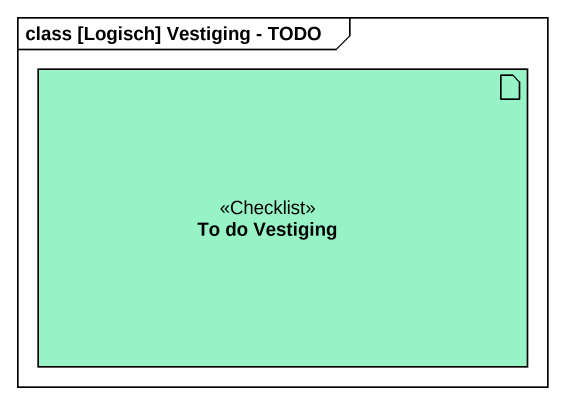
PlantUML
@startuml
mainframe class [Logisch] Vestiging - TODO
artifact "To do Vestiging" as To_do_Vestiging <<Checklist>> #97F3C5
@enduml
